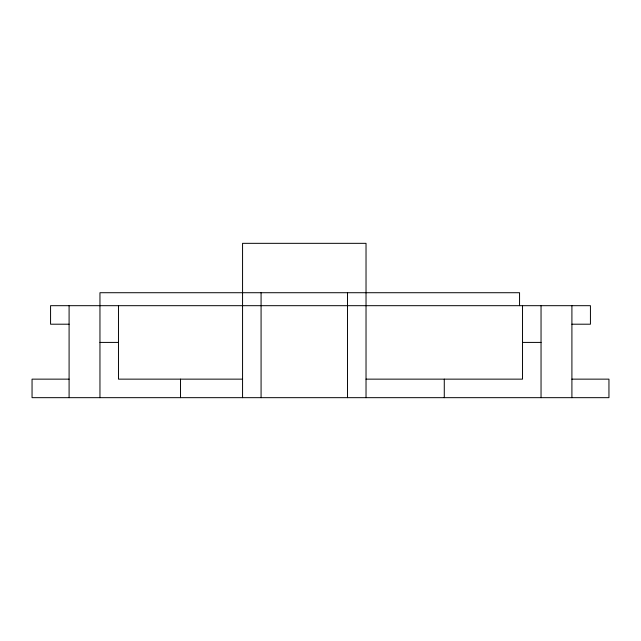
<?xml version="1.0" encoding="UTF-8"?>
<svg xmlns="http://www.w3.org/2000/svg" width="641" height="641" viewBox="0 0 641 641"><rect width="100%" height="100%" fill="white"/><g stroke="black" fill="none" stroke-linecap="round" stroke-linejoin="round"><path stroke-width="0.96" d="M69.092 324.202L50.567 324.202L50.567 305.685L590.433 305.685L590.433 324.202L571.908 324.202M99.956 342.414L118.473 342.414M522.527 342.414L541.044 342.414M69.092 379.143L32.05 379.143L32.05 397.668L608.95 397.668L608.95 379.143L571.908 379.143M242.562 379.143L118.473 379.143L118.473 305.685M366.027 379.143L522.527 379.143L522.527 305.685M571.908 305.685L571.908 397.668M541.044 305.685L541.044 397.668M519.555 305.661L519.555 292.721L99.956 292.721L99.956 397.668M444.277 379.143L444.277 397.668M366.027 397.668L366.027 243.332L242.562 243.332L242.562 397.668M347.51 292.721L347.51 397.668M261.079 292.721L261.079 397.668M180.522 379.143L180.522 397.668M69.092 305.685L69.092 397.668"/></g></svg>
